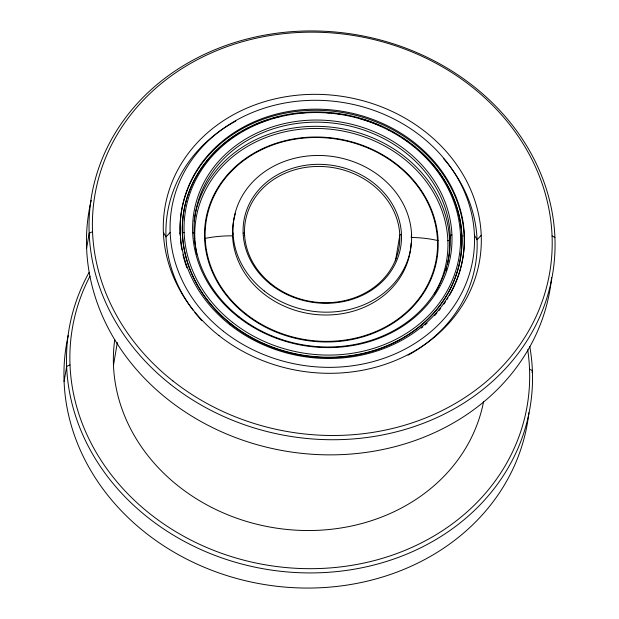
<?xml version="1.0" encoding="UTF-8"?>
<svg xmlns="http://www.w3.org/2000/svg" width="619" height="619" viewBox="0 0 619 619"><rect width="100%" height="100%" fill="white"/><g stroke="black" fill="none" stroke-linecap="round" stroke-linejoin="round"><path stroke-width="0.93" d="M64.09 381.536L66.651 366.402L70.009 364.916M86.614 248.343L89.175 233.201L92.54 231.723M113.478 365.311L117.339 342.493M180.059 233.657L180.253 232.52M182.388 233.68L182.45 233.301A1.555 0.758 -2.3 0 1 184.129 232.558M233.03 233.007L232.551 235.839A66.566 32.242 -2.3 0 0 205.214 238.369A1.555 0.758 -2.3 0 1 204.572 238.431M244.226 235.762L244.551 233.866A1.555 0.758 -2.3 0 0 243.128 233.1M395.464 260.893L399.797 235.29A1.555 0.758 -2.3 0 1 401.476 234.547M411.248 236.528L411.565 234.64M461.828 236.234L461.89 235.854A1.555 0.758 -2.3 0 0 460.466 235.088M464.157 236.257L464.351 235.119M532.061 372.553L532.386 370.657L529.539 369.117M170.163 232.427L166 236.938L163.377 232.365M481.218 235.274L477.063 239.785L474.44 235.212M552.063 235.924L554.91 237.464M451.932 235.011A1.555 0.758 -2.3 0 0 450.253 235.746L449.549 239.909A1.555 0.758 -2.3 0 1 447.862 240.652M192.671 232.636A1.555 0.758 -2.3 0 1 194.095 233.409M446.639 267.865A128.59 111.923 9.6 0 1 445.935 270.503M194.095 221.215A128.59 111.923 9.6 0 1 340.28 128.412A128.59 111.923 9.6 0 1 447.467 264.328M196.819 254.517A127.034 110.561 9.6 0 1 339.413 130.423A127.034 110.561 9.6 0 1 434.337 294.071M194.815 238.338A1.555 0.758 -2.3 0 1 194.057 238.23M438.105 240.567A1.555 0.758 -2.3 0 1 437.486 240.497A66.566 32.242 -2.3 0 0 411.086 237.479M411.078 243.19A89.623 78.002 9.6 0 1 308.711 313.554A89.623 78.002 9.6 0 1 235.429 213.307M421.578 152.854A140.281 122.098 9.6 0 1 415.442 329.912A140.281 122.098 9.6 0 1 213.632 307.891A140.281 122.098 9.6 0 1 239.236 132.961M241.727 131.491A140.281 122.098 9.6 0 1 248.227 127.986M252.212 126.052A140.281 122.098 9.6 0 1 268.863 119.544M272.321 118.484A140.281 122.098 9.6 0 1 280.214 116.395M296.416 113.501A140.281 122.098 9.6 0 1 298.25 113.285M301.917 112.921A140.281 122.098 9.6 0 1 304.672 112.704M326.917 112.712A140.281 122.098 9.6 0 1 329.695 112.937M333.401 113.3A140.281 122.098 9.6 0 1 335.25 113.517M338.02 113.881A140.281 122.098 9.6 0 1 339.87 114.151M345.379 115.088A140.281 122.098 9.6 0 1 347.205 115.444M358.974 118.26A140.281 122.098 9.6 0 1 381.598 126.477M387.417 129.255A140.281 122.098 9.6 0 1 389.049 130.091M392.291 131.816A140.281 122.098 9.6 0 1 393.885 132.706M402.451 137.921A140.281 122.098 9.6 0 1 403.967 138.927M406.211 140.467A140.281 122.098 9.6 0 1 407.689 141.511M412.022 144.753A140.281 122.098 9.6 0 1 415.527 147.562M551.599 277.722A233.804 203.489 9.6 0 1 285.816 451.158A233.804 203.489 9.6 0 1 91.21 200.324M527.705 349.805A230.686 200.78 9.6 0 1 266.549 565.023A230.686 200.78 9.6 0 1 89.964 276.213M529.771 346.439A233.804 203.489 9.6 0 1 265.845 569.217A233.804 203.489 9.6 0 1 89.105 272.352M528.874 412.765A233.804 203.489 9.6 0 1 263.284 584.351A233.804 203.489 9.6 0 1 68.268 335.328M483.594 401.545A187.046 162.797 9.6 0 1 272.933 527.581A187.046 162.797 9.6 0 1 114.747 339.707M443.661 158.735A156.158 135.909 9.6 0 1 408.037 355.198M201.794 320.665A156.158 135.909 9.6 0 1 194.853 312.494M193.082 310.196A156.158 135.909 9.6 0 1 235.816 121.1M180.144 235.475A142.618 124.133 9.6 0 1 351.151 114.198A142.618 124.133 9.6 0 1 449.379 295.526M447.963 297.894A142.618 124.133 9.6 0 1 446.98 299.464M445.463 301.786A142.618 124.133 9.6 0 1 443.885 304.076M440.558 308.556A142.618 124.133 9.6 0 1 438.809 310.746M437.006 312.897A142.618 124.133 9.6 0 1 434.507 315.705M427.156 323.072A142.618 124.133 9.6 0 1 425.036 324.983M422.862 326.855A142.618 124.133 9.6 0 1 421.392 328.078M186.876 267.88A142.618 124.133 9.6 0 1 182.899 254.525M181.947 250.014A142.618 124.133 9.6 0 1 180.338 238.214M271.695 284.283A77.932 67.827 9.6 0 0 398.535 250.084A77.932 67.827 9.6 0 0 296.284 169.366A77.932 67.827 9.6 0 0 271.695 284.283M270.812 284.516A79.495 69.189 9.6 0 0 400.191 249.635A79.495 69.189 9.6 0 0 295.897 167.308A79.495 69.189 9.6 0 0 270.812 284.516M238.888 316.588A128.59 111.923 9.6 0 0 448.171 260.166A128.59 111.923 9.6 0 0 279.463 126.98A128.59 111.923 9.6 0 0 238.888 316.588M238.006 316.827A130.152 113.277 9.6 0 0 449.827 259.717A130.152 113.277 9.6 0 0 279.068 124.922A130.152 113.277 9.6 0 0 238.006 316.827M231.313 324.039A140.281 122.098 9.6 0 0 459.623 262.487A140.281 122.098 9.6 0 0 275.579 117.2A140.281 122.098 9.6 0 0 231.313 324.039M232.45 322.29A138.726 120.736 9.6 0 0 458.222 261.419A138.726 120.736 9.6 0 0 276.221 117.749A138.726 120.736 9.6 0 0 232.45 322.29M245.41 314.266A117.231 102.034 9.6 0 0 436.209 262.82A117.231 102.034 9.6 0 0 282.403 141.403A117.231 102.034 9.6 0 0 245.41 314.266M245.828 313.794A116.604 101.485 9.6 0 0 435.598 262.634A116.604 101.485 9.6 0 0 282.62 141.867A116.604 101.485 9.6 0 0 245.828 313.794M264.251 290.976A89.623 78.002 9.6 0 0 410.118 251.654A89.623 78.002 9.6 0 0 292.532 158.828A89.623 78.002 9.6 0 0 264.251 290.976M172.887 380.94A230.686 200.78 9.6 0 0 548.333 279.718A230.686 200.78 9.6 0 0 245.681 40.8A230.686 200.78 9.6 0 0 172.887 380.94M170.612 384.445A233.804 203.489 9.6 0 0 551.134 281.854A233.804 203.489 9.6 0 0 244.389 39.709A233.804 203.489 9.6 0 0 170.612 384.445M218.956 335.583A159.563 138.873 9.6 0 0 478.642 265.566A159.563 138.873 9.6 0 0 269.304 100.317A159.563 138.873 9.6 0 0 218.956 335.583M223.366 331.235A152.754 132.946 9.6 0 0 471.972 264.212A152.754 132.946 9.6 0 0 271.563 106.011A152.754 132.946 9.6 0 0 223.366 331.235M229.928 324.774A142.618 124.133 9.6 0 0 462.045 262.201A142.618 124.133 9.6 0 0 274.929 114.492A142.618 124.133 9.6 0 0 229.928 324.774"/></g></svg>
